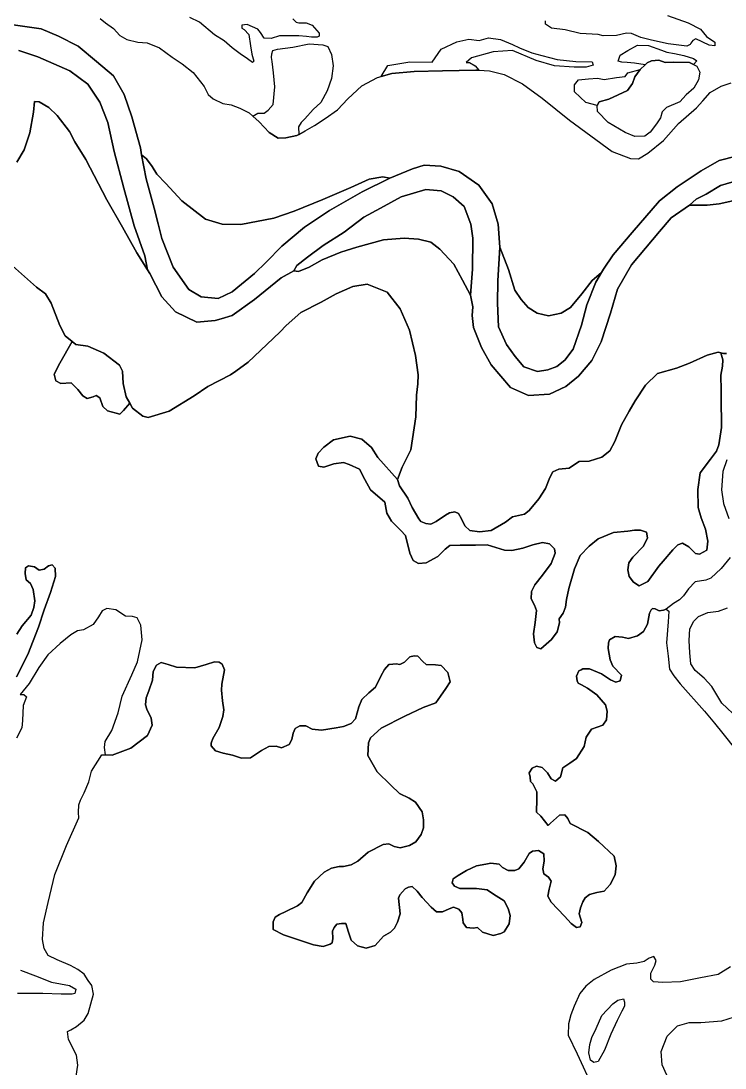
# Model space of a CAD drawing. Header units: inches. Extents: x 288635 to 1232953, y 676945 to 1655780.
# Drawn here: x 443228 to 460248, y 728603 to 753909 of the extents above; entities that cross this region are included whole.
import ezdxf

# ---------------------------------------------------------------- set-up
doc = ezdxf.new("R2010")
doc.units = ezdxf.units.IN
doc.header["$MEASUREMENT"] = 0

msp = doc.modelspace()

# ---------------------------------------------------------------- linework, layer by layer
at = {"color": 1}
for points in [[(445145.5394, 753968.7094), (445272.5396, 753867.1092), (445463.2517, 753728.0439), (445620.732, 753555.3236), (445788.3723, 753458.8034), (446052.5329, 753397.8433), (446276.0533, 753377.5232), (446575.7739, 753260.683), (446880.5745, 753032.0825), (447124.415, 752874.6022), (447393.6555, 752666.3218), (447657.8161, 752320.8811), (447754.3363, 752132.9207), (447876.2565, 752026.2405), (448104.857, 751914.4803), (448313.1374, 751884.0002), (448521.4178, 751797.6401), (448744.9382, 751685.8798), (448830.696, 751610.8418), (448988.7787, 751472.5194), (449227.5392, 751213.4389), (449445.9797, 751076.2786), (449628.86, 751081.3586), (449898.1006, 751137.2387), (449947.4167, 751165.5955), (450101.301, 751254.079), (450324.8214, 751381.0792), (450578.8219, 751553.7996), (450883.6225, 751757), (451132.543, 752026.2405), (451467.8237, 752341.2011), (451843.7444, 752544.4015), (451939.191, 752569.3006), (452194.2651, 752635.8417), (452732.7462, 752686.6418), (453418.5476, 752701.8819), (454226.3361, 752721.9511), (454300.1249, 752718.0925), (454551.3899, 752701.8819), (454912.0706, 752610.4417), (455354.0315, 752392.0012), (455826.4724, 752041.4805), (456491.9537, 751508.0795), (457523.1958, 750751.158), (457960.0767, 750583.5176), (458158.1971, 750573.3576), (458381.7175, 750710.5179), (458762.7183, 751020.3985), (459123.399, 751426.7993), (459560.2799, 751807.8001), (459707.1063, 751978.4302), (459887.0233, 752176.8681), (460156.8989, 752332.9726), (460397.6702, 752409.7019)], [(449798.3348, 753963.4098), (449878.7683, 753882.9763), (449942.2684, 753866.043), (449993.0685, 753866.043), (450120.0687, 753861.8096), (450268.2357, 753806.7762), (450433.336, 753612.0424), (450433.336, 753544.309), (450391.0026, 753518.9089), (450255.5357, 753518.9089), (450128.5354, 753531.609), (449942.2684, 753552.7757), (449662.0212, 753545.1556), (449479.1408, 753545.1556), (449275.9404, 753484.1955), (449108.3001, 753494.3555), (449021.9399, 753626.4358), (448950.8197, 753712.796), (448693.4326, 753820.3229), (448570.6656, 753807.6228), (448566.4323, 753731.4227), (448621.4657, 753701.7893), (448735.766, 753579.0224), (448778.0994, 753308.0885), (448811.9661, 753109.1214), (448854.2995, 752939.7878), (448824.6662, 752901.6877), (448701.8992, 752990.5879), (448528.3322, 753117.5881), (448334.6568, 753256.2301), (448140.9815, 753424.5054), (447909.206, 753576.9057), (447544.0803, 753881.7063), (447309.1298, 753996.0065)], [(458859.6099, 754037.9379), (459352.3709, 753865.2176), (459657.1715, 753712.8173), (459799.4118, 753535.0169), (460002.6122, 753392.7766), (459997.5322, 753306.4164), (459865.4519, 753326.7365), (459540.3312, 753474.0568), (459469.2111, 753438.4967), (459418.411, 753372.4566), (459403.171, 753341.9765), (459326.9708, 753301.3364), (458874.8499, 753357.2165), (458473.5291, 753443.5767), (458209.3686, 753509.6169), (457985.8481, 753606.137), (457869.0079, 753611.2171), (457625.1674, 753560.417), (457305.1268, 753545.1769), (457178.1265, 753580.737), (456746.3257, 753606.137), (456385.6449, 753697.5772), (456055.4443, 753738.2173), (455908.124, 753834.7375), (455908.124, 753910.9377)], [(442984.1344, 753822.8128), (443714.3858, 753714.8626), (444133.4867, 753537.0623), (444609.7376, 753302.1118), (445054.2385, 752927.461), (445466.9893, 752578.2103), (445720.9898, 752127.3594), (445905.1402, 751593.9584), (446114.6906, 750838.3069), (446145.7039, 750673.3728), (446254.3909, 750095.3554), (446444.8913, 749384.154), (446543.2298, 749007.1898), (446635.3917, 748653.9025), (446908.4422, 747955.4011), (447289.443, 747415.65), (447587.8936, 747237.8497), (447994.2944, 747199.7496), (448337.1951, 747364.8499), (448876.9461, 747803.0008), (449156.3467, 748082.4014), (449537.5591, 748465.7305), (450086.2002, 748928.0114), (450685.6414, 749329.3322), (451473.043, 749776.3731), (452143.6043, 750111.6537), (452692.2454, 750335.1742), (452976.726, 750421.5344), (453378.0468, 750401.2143), (453820.0077, 750274.2141), (454297.5286, 749938.9334), (454622.6493, 749491.8925), (454759.8096, 748999.1315), (454800.4497, 748445.4104), (454754.7296, 747627.5288), (454744.5695, 747089.0477), (454775.0496, 746515.0066), (454968.09, 746088.2857), (455171.2904, 745798.7251), (455384.6508, 745549.8046), (455714.8515, 745438.0444), (455963.772, 745473.6045), (456182.2124, 745554.8846), (456375.2528, 745707.2849), (456578.4532, 745976.5255), (456781.6536, 746555.6466), (456908.6539, 747048.4076), (457127.0943, 747597.0487), (457262.8659, 747830.8776), (457309.9747, 747912.0093), (457543.6551, 748257.45), (458000.8561, 748795.9311), (458666.3374, 749563.0127), (459093.0582, 749898.2933), (459667.0994, 750284.3741), (460103.9803, 750533.2946), (460515.4611, 750639.9748)], [(460515.4611, 750639.9748), (460103.9803, 750533.2946), (459667.0994, 750284.3741), (459093.0582, 749898.2933), (458666.3374, 749563.0127), (458000.8561, 748795.9311), (457543.6551, 748257.45), (457309.9747, 747912.0093), (457262.8659, 747830.8776), (457035.5148, 747632.0317), (456786.5943, 747317.0711), (456512.2738, 746981.7904), (456283.6733, 746844.6301), (455978.8727, 746783.67), (455704.5522, 746844.6301), (455491.1917, 746986.8704), (455318.4714, 747179.9108), (455166.0711, 747398.3513), (455013.6708, 747901.2723), (454800.4497, 748445.4104), (454759.8096, 748999.1315), (454622.6493, 749491.8925), (454297.5286, 749938.9334), (453820.0077, 750274.2141), (453378.0468, 750401.2143), (452976.726, 750421.5344), (452692.2454, 750335.1742), (452143.6043, 750111.6537), (451975.8247, 750141.5567), (451645.6241, 750085.6766), (451203.6632, 749882.4762), (450522.9418, 749592.9156), (449832.0604, 749313.5151), (449339.2994, 749140.7947), (448541.7378, 748988.3944), (448094.6969, 748993.4744), (447688.2961, 749120.4747), (447119.335, 749562.4356), (446733.2542, 749984.0764), (446509.7338, 750202.5169), (446403.0536, 750390.4772), (446265.8933, 750578.4376), (446145.7039, 750673.3728), (446114.6906, 750838.3069), (445905.1402, 751593.9584), (445720.9898, 752127.3594), (445466.9893, 752578.2103), (445054.2385, 752927.461), (444609.7376, 753302.1118), (444133.4867, 753537.0623), (443714.3858, 753714.8626), (442984.1344, 753822.8128)], [(443174.4998, 753193.7894), (443638.1857, 753041.7613), (444406.5372, 752705.2106), (444844.6881, 752381.36), (444844.6881, 752381.36), (445136.7887, 751949.5591), (445327.289, 751454.2581), (445479.6893, 750755.7567), (445714.6398, 749866.7549), (445962.2903, 748958.7031), (446222.6408, 748228.4516), (446289.1082, 747896.3812), (446025.9789, 748301.5168), (445685.6182, 748921.278), (445306.4083, 749583.161), (444793.3273, 750558.523), (444534.2468, 750990.3238), (444402.1665, 751239.2443), (444102.4459, 751620.2451), (443904.3255, 751818.3655), (443670.6451, 751950.4458), (443558.8848, 751960.6058), (443533.4848, 751706.6053), (443447.1246, 751203.6843), (443304.8843, 750792.2034), (443132.164, 750497.5628)], [(460545.9411, 750055.7736), (460134.4603, 749928.7734), (459794.0996, 749725.573), (459550.2592, 749598.5727), (459392.3535, 749456.4359), (458945.3126, 749146.5553), (458665.912, 748816.3547), (457985.1906, 748013.713), (457645.8726, 747430.0126), (457482.2696, 746850.3907), (457256.7384, 746152.4185), (457028.1379, 745705.3776), (456708.0973, 745324.3768), (456403.2966, 745075.4563), (456001.9758, 744892.576), (455493.9748, 744857.0159), (455063.317, 745050.3103), (454595.956, 745593.8714), (454357.1956, 746020.5922), (454164.1552, 746503.1932), (454138.7551, 746787.6738), (454148.9151, 747001.0342), (454098.115, 747280.4347), (454145.1283, 747906.9293), (454150.2084, 748658.7708), (454099.4083, 748999.1315), (453941.9279, 749420.7724), (453677.7674, 749659.5328), (453383.1268, 749801.7731), (453292.1306, 749810.62), (453017.3661, 749837.3332), (452417.9249, 749654.4528), (451921.8486, 749385.3945), (451518.7631, 749166.7719), (451041.2421, 748801.0111), (450533.2411, 748480.9705), (450157.3204, 748201.5699), (449898.2398, 747998.3695), (449820.7465, 747869.7159), (449521.0259, 747702.0756), (448875.8646, 747178.8345), (448332.3035, 746787.6738), (448072.1186, 746709.6183), (447925.9027, 746665.7535), (447478.8618, 746625.1134), (446960.7008, 746879.1139), (446630.5001, 747239.7947), (446346.0195, 747808.7558), (446289.1082, 747896.3812), (446222.6408, 748228.4516), (445962.2903, 748958.7031), (445714.6398, 749866.7549), (445479.6893, 750755.7567), (445327.289, 751454.2581), (445136.7887, 751949.5591), (444844.6881, 752381.36), (444406.5372, 752705.2106), (443638.1857, 753041.7613), (443174.4998, 753193.7894)], [(443132.164, 750497.5628), (443304.8843, 750792.2034), (443447.1246, 751203.6843), (443533.4848, 751706.6053), (443558.8848, 751960.6058), (443670.6451, 751950.4458), (443904.3255, 751818.3655), (444102.4459, 751620.2451), (444402.1665, 751239.2443), (444534.2468, 750990.3238), (444793.3273, 750558.523), (445306.4083, 749583.161), (445685.6182, 748921.278), (446025.9789, 748301.5168), (446289.1082, 747896.3812), (446346.0195, 747808.7558), (446630.5001, 747239.7947), (446960.7008, 746879.1139), (447478.8618, 746625.1134), (447925.9027, 746665.7535), (448072.1186, 746709.6183), (448332.3035, 746787.6738), (448875.8646, 747178.8345), (449521.0259, 747702.0756), (449820.7465, 747869.7159), (449937.5867, 747854.4759), (450196.6672, 747961.1561), (450511.6279, 748133.8765), (450963.7488, 748321.8368), (451344.7495, 748438.6771), (451994.9908, 748616.4774), (452492.8318, 748657.1175), (452838.2725, 748631.7174), (453132.9131, 748565.6773), (453351.3535, 748392.957), (453691.7142, 748032.2763), (453899.9946, 747646.1955), (454098.115, 747280.4347), (454148.9151, 747001.0342), (454138.7551, 746787.6738), (454164.1552, 746503.1932), (454357.1956, 746020.5922), (454595.956, 745593.8714), (455063.317, 745050.3103), (455493.9748, 744857.0159), (456001.9758, 744892.576), (456403.2966, 745075.4563), (456708.0973, 745324.3768), (457028.1379, 745705.3776), (457256.7384, 746152.4185), (457482.2696, 746850.3907), (457645.8726, 747430.0126), (457985.1906, 748013.713), (458665.912, 748816.3547), (458945.3126, 749146.5553), (459392.3535, 749456.4359), (459819.0743, 749456.4359), (460103.5549, 749491.996), (460433.7555, 749563.1161)], [(460286.4352, 745869.9488), (460210.2351, 745869.9488), (460145.4863, 745885.4885), (460083.2348, 745900.4288), (459813.9943, 745834.3887), (459392.3535, 745641.3483), (459077.3928, 745514.348), (458613.1011, 745390.417), (458328.6205, 745105.9364), (458074.62, 744730.0156), (457927.2997, 744481.0951), (457744.4193, 744150.8945), (457581.859, 743744.4937), (457459.9388, 743515.8932), (457266.8984, 743368.5729), (456962.0978, 743266.9727), (456718.2573, 743261.8927), (456631.8971, 743206.0126), (456479.4968, 743099.3324), (456230.5763, 743073.9323), (456088.336, 743012.9722), (456012.1359, 742875.8119), (455905.4556, 742606.5714), (455747.9753, 742357.6509), (455514.2949, 742078.2503), (455397.4546, 741986.8102), (455107.8941, 741920.77), (454940.2537, 741793.7698), (454594.813, 741590.5694), (454315.4125, 741560.0893), (454081.732, 741595.6494), (453954.7317, 741707.4096), (453873.4516, 741880.1299), (453802.3314, 742007.1302), (453715.9713, 742047.7703), (453583.891, 742022.3702), (453487.3708, 741966.4901), (453263.8504, 741814.0898), (453136.8501, 741748.0497), (453014.9299, 741763.2897), (452898.0896, 741814.0898), (452842.2095, 741880.1299), (452684.7292, 742149.3705), (452578.049, 742372.8909), (452379.9286, 742672.6115), (452334.2085, 742830.0918), (452440.8887, 743124.7324), (452649.1691, 743546.3733), (452777.3124, 744344.1889), (452787.4724, 744862.3499), (452817.9525, 745136.6705), (452833.1925, 745355.1109), (452767.1524, 745822.4718), (452619.8321, 746432.0731), (452396.3116, 746950.2341), (452081.351, 747351.5549), (451598.75, 747549.6753), (451248.2293, 747493.7952), (450846.9085, 747310.9148), (450486.2278, 747112.7944), (449993.4668, 746858.7939), (449642.9461, 746548.9133), (449490.5458, 746396.513), (449175.5852, 746091.7124), (448723.4643, 745664.9915), (448421.3633, 745445.6087), (448296.7434, 745355.1109), (447748.1023, 745075.7103), (447417.9017, 744852.1899), (446813.3805, 744476.2691), (446305.3794, 744323.8688), (446178.3792, 744354.3489), (445924.3787, 744552.4693), (445859.0586, 744667.8681), (445771.9784, 744821.7098), (445695.7782, 745146.8305), (445685.6182, 745446.5511), (445609.4181, 745588.7914), (445233.4973, 745883.432), (444847.4165, 746051.0723), (444552.7759, 746091.7124), (444466.8832, 746160.4266), (444298.7754, 746294.9128), (444166.6952, 746548.9133), (443958.4148, 747087.3944), (443821.2545, 747310.9148), (443602.814, 747473.4751), (443025.4838, 747988.0378)], [(443025.4838, 747988.0378), (443602.814, 747473.4751), (443821.2545, 747310.9148), (443958.4148, 747087.3944), (444166.6952, 746548.9133), (444298.7754, 746294.9128), (444466.8832, 746160.4266), (444167.339, 745635.1835), (444027.6387, 745374.833), (444072.0888, 745209.7327), (444072.0888, 745209.7327), (444192.7391, 745146.2326), (444440.3896, 745158.9326), (444605.4899, 745000.1823), (444726.1401, 744847.782), (444827.7403, 744784.2818), (444973.7906, 744822.3819), (445043.6408, 744854.132), (445132.5409, 744796.9819), (445208.7411, 744587.4314), (445323.0413, 744485.8312), (445615.1419, 744409.6311), (445704.0421, 744492.1812), (445859.0586, 744667.8681), (445924.3787, 744552.4693), (446178.3792, 744354.3489), (446305.3794, 744323.8688), (446813.3805, 744476.2691), (447417.9017, 744852.1899), (447748.1023, 745075.7103), (448296.7434, 745355.1109), (448421.3633, 745445.6087), (448723.4643, 745664.9915), (449175.5852, 746091.7124), (449490.5458, 746396.513), (449642.9461, 746548.9133), (449993.4668, 746858.7939), (450486.2278, 747112.7944), (450846.9085, 747310.9148), (451248.2293, 747493.7952), (451598.75, 747549.6753), (452081.351, 747351.5549), (452396.3116, 746950.2341), (452619.8321, 746432.0731), (452767.1524, 745822.4718), (452833.1925, 745355.1109), (452817.9525, 745136.6705), (452787.4724, 744862.3499), (452777.3124, 744344.1889), (452649.1691, 743546.3733), (452440.8887, 743124.7324), (452334.2085, 742830.0918), (451852.7267, 743356.4957), (451700.3264, 743597.7961), (451471.7259, 743800.9966), (451185.9754, 743870.8467), (450779.5745, 743788.2965), (450550.9741, 743610.4962), (450411.2738, 743464.4459), (450354.1237, 743324.7456), (450417.6238, 743146.9452), (450550.9741, 743121.5452), (450792.2746, 743204.0954), (451027.225, 743235.8454), (451160.5753, 743191.3953), (451408.2258, 743077.0951), (451541.5761, 742823.0946), (451674.9263, 742575.4441), (452024.177, 742276.9935), (452068.6271, 742016.643), (452189.2774, 741819.7926), (452411.5278, 741597.5421), (452525.828, 741476.8919), (452627.4282, 741045.091), (452709.9784, 740867.2907), (452836.9787, 740797.4405), (453021.129, 740816.4906), (453306.8796, 740962.5409), (453484.68, 741146.6912), (453592.6302, 741235.5914), (453846.6307, 741241.9414), (454214.9314, 741241.9414), (454500.682, 741248.2914), (454919.7828, 741114.9412), (455097.5832, 741107.3212), (455361.7437, 741168.2813), (455600.5042, 741244.4814), (455839.2647, 741305.4416), (456006.905, 741274.9615), (456128.8252, 741147.9612), (456144.0653, 741046.361), (456042.4651, 740797.4405), (455839.2647, 740518.04), (455646.2243, 740279.2795), (455570.0241, 740121.7992), (455564.9441, 739943.9988), (455641.1443, 739791.5985), (455691.9444, 739664.5983), (455656.3843, 739369.9577), (455620.8242, 739095.6371), (455641.1443, 738882.2767), (455702.1044, 738765.4365), (455798.6246, 738734.9564), (456052.6251, 738958.4769), (456189.7854, 739146.4372), (456245.6655, 739359.7977), (456240.5855, 739456.3179), (456337.1057, 739598.5581), (456392.9858, 739740.7984), (456413.3058, 739923.6788), (456469.1859, 740192.9193), (456611.4262, 740670.4403), (456748.5865, 740990.4809), (456961.9469, 741219.0814), (457180.3874, 741391.8017), (457551.2281, 741549.282), (457896.6688, 741579.7621), (458059.2291, 741600.0822), (458206.5494, 741600.0822), (458349.4247, 741553.8329), (458370.5914, 741416.2493), (458280.6329, 741215.1655), (458021.3407, 740950.5817), (457926.0905, 740812.9981), (457899.6321, 740643.6644), (457931.3822, 740479.6224), (458037.2157, 740342.0388), (458169.5077, 740257.372), (458381.1748, 740363.2055), (458651.0503, 740728.3312), (458754.7416, 740851.7732), (458984.426, 741125.207), (459106.1345, 741246.9156), (459222.5514, 741289.249), (459370.7184, 741199.2905), (459534.7604, 741040.5402), (459630.0106, 741024.6652), (459804.6359, 741119.9154), (459831.0943, 741336.8741), (459772.8859, 741627.9164), (459672.344, 741903.0836), (459598.4722, 742148.7232), (459593.3922, 742585.6041), (459649.2723, 742986.9249), (459898.1928, 743320.0889), (460040.4331, 743513.1293), (460096.3132, 743665.5296), (460162.3533, 744087.1705), (460152.1933, 744818.6919), (460150.6958, 744975.9323), (460147.1133, 745352.093), (460182.6734, 745565.4534), (460197.9134, 745717.8537), (460145.4863, 745885.4885), (460210.2351, 745869.9488), (460286.4352, 745869.9488)], [(460287.5219, 743299.6709), (460196.0817, 743020.2703), (460160.5216, 742578.3094), (460211.3217, 742243.0288), (460338.322, 741882.3481)], [(443127.6038, 739088.8231), (443254.6041, 739286.9435), (443473.0445, 739546.0241), (443539.0846, 739733.9844), (443560.2513, 739895.6981), (443526.3846, 740166.632), (443458.6511, 740310.5656), (443357.0509, 740403.6991), (443331.6509, 740556.0994), (443340.1176, 740691.5664), (443412.0844, 740742.3665), (443556.018, 740712.7331), (443666.0849, 740632.2996), (443788.8518, 740657.6996), (443894.6853, 740738.1331), (443979.3522, 740763.5332), (444059.7857, 740687.333), (444059.7857, 740687.333), (444064.019, 740479.8993), (443945.4854, 740094.6652), (443788.0051, 739673.0243), (443655.9249, 739256.4635), (443391.7643, 738596.0622), (443117.4438, 738057.5811)], [(443117.4438, 738057.5811), (443391.7643, 738596.0622), (443655.9249, 739256.4635), (443788.0051, 739673.0243), (443945.4854, 740094.6652), (444064.019, 740479.8993), (444059.7857, 740687.333), (443979.3522, 740763.5332), (443894.6853, 740738.1331), (443788.8518, 740657.6996), (443666.0849, 740632.2996), (443556.018, 740712.7331), (443412.0844, 740742.3665), (443340.1176, 740691.5664), (443331.6509, 740556.0994), (443357.0509, 740403.6991), (443458.6511, 740310.5656), (443526.3846, 740166.632), (443560.2513, 739895.6981), (443539.0846, 739733.9844), (443473.0445, 739546.0241), (443254.6041, 739286.9435), (443127.6038, 739088.8231)], [(460368.8021, 740942.5462), (460155.4416, 740673.3056), (459906.5211, 740439.6252), (459784.6009, 740393.9051), (459525.5204, 740353.265), (459362.96, 740180.5447), (459244.0031, 740017.1377), (459148.7529, 739921.8875), (459000.586, 739831.929), (458824.0559, 739690.1262), (458763.0958, 739669.8062), (458656.4155, 739649.4862), (458559.8953, 739700.2863), (458493.8552, 739710.4463), (458458.2951, 739674.8862), (458422.7351, 739598.6861), (458371.935, 739334.5255), (458275.4148, 739151.6452), (458133.1745, 739050.045), (457917.3064, 738987.8089), (457772.4938, 739014.4849), (457589.6134, 739029.7249), (457452.4531, 738953.5248), (457427.0531, 738882.4046), (457421.9731, 738740.1643), (457472.7732, 738470.9238), (457538.8133, 738313.4435), (457742.0137, 738095.0031), (457716.6137, 737957.8428), (457609.9334, 737927.3627), (457482.9332, 737988.3228), (457259.4127, 738130.5631), (456969.8522, 738252.4834), (456812.3719, 738247.4034), (456767.6398, 738227.274), (456710.7717, 738201.6833), (456654.8915, 738074.683), (456670.1316, 737962.9228), (456695.5316, 737907.0427), (456781.8918, 737861.3226), (456919.0521, 737780.0424), (457147.6525, 737622.5621), (457355.9329, 737378.7216), (457401.653, 737226.3213), (457381.333, 737018.0409), (457296.0312, 736890.829), (457022.9806, 736789.2288), (456889.6303, 736598.7284), (456845.1803, 736376.478), (456654.6799, 736084.3774), (456495.9296, 735970.0771), (456324.4792, 735862.1269), (456267.3291, 735639.8765), (456153.0289, 735538.2763), (456045.0787, 735589.0764), (455956.1785, 735735.1267), (455829.1782, 735868.4769), (455689.4779, 735900.227), (455587.8777, 735849.4269), (455511.6776, 735741.4767), (455537.0776, 735633.5265), (455543.4276, 735531.9263), (455600.5778, 735474.7762), (455702.178, 735277.9258), (455695.828, 735100.1254), (455689.4779, 734788.9748), (455791.0781, 734687.3746), (455975.2285, 734465.1241), (456026.0286, 734522.2742), (456248.2791, 734712.7746), (456375.2793, 734719.1246), (456451.4795, 734630.2245), (456502.2796, 734515.9242), (456927.7304, 734293.6738), (457188.0809, 734077.7734), (457569.0817, 733722.1726), (457619.8818, 733487.2222), (457588.1317, 733271.3217), (457467.0582, 733040.1813), (457329.8979, 732877.621), (457152.0975, 732847.1409), (456974.2972, 732796.3408), (456867.617, 732720.1406), (456806.6568, 732623.6204), (456750.7767, 732476.3002), (456720.2967, 732334.0599), (456786.3368, 732120.6994), (456745.6967, 732014.0192), (456654.2565, 731998.7792), (456527.2563, 732095.2994), (456364.696, 732273.0997), (456044.6553, 732613.4604), (455963.3752, 732760.7807), (455998.9352, 732928.4211), (456044.6553, 733121.4614), (455983.6952, 733217.9816), (455866.855, 733294.1818), (455846.5349, 733416.102), (455871.935, 733604.0624), (455866.855, 733781.8628), (455739.8547, 733863.1429), (455597.6144, 733847.9029), (455511.2543, 733786.9428), (455394.414, 733578.6624), (455262.3338, 733416.102), (455165.8136, 733380.542), (455008.3332, 733375.462), (454871.173, 733451.6621), (454784.8128, 733527.8623), (454586.6924, 733558.3423), (454464.7722, 733532.9423), (454241.2517, 733487.2222), (453997.4112, 733380.542), (453794.2108, 733258.6217), (453672.2906, 733172.2615), (453651.9705, 733075.7414), (453707.8506, 732999.5412), (453834.8509, 732943.6611), (454236.1717, 732943.6611), (454495.2522, 732913.181), (454652.7325, 732806.5008), (454911.8131, 732643.9405), (455003.2532, 732461.0601), (455054.0533, 732288.3398), (455033.5214, 732086.7726), (454911.6011, 731893.7322), (454830.321, 731858.1721), (454642.3606, 731807.372), (454383.2801, 731888.6522), (454261.3598, 732000.4124), (454159.7596, 731980.0924), (453997.1993, 732000.4124), (453920.9991, 732112.1726), (453905.7591, 732193.4528), (453885.4391, 732350.9331), (453809.2389, 732442.3733), (453682.2387, 732488.0934), (453580.6385, 732452.5333), (453418.0781, 732376.3332), (453270.7578, 732376.3332), (453143.7576, 732493.1734), (452930.3972, 732721.7738), (452803.3969, 732879.2542), (452686.5567, 732991.0144), (452600.1965, 732975.7744), (452518.9163, 732935.1343), (452386.8361, 732792.894), (452351.276, 732706.5338), (452396.9961, 732330.6131), (452330.956, 732132.4927), (452259.8358, 731985.1724), (452163.3156, 731883.5722), (451995.6753, 731787.052), (451792.4749, 731568.6115), (451574.0344, 731502.5714), (451365.754, 731558.4515), (451213.3537, 731690.5318), (451147.3136, 731888.6522), (451081.2735, 732096.9326), (450974.5932, 732096.9326), (450867.913, 732076.6126), (450801.8729, 732000.4124), (450756.1528, 731908.9722), (450766.3128, 731731.1719), (450751.0728, 731629.5717), (450700.2727, 731599.0916), (450532.6324, 731543.2115), (450298.9519, 731583.8516), (449963.6712, 731690.5318), (449572.5104, 731822.612), (449328.67, 731954.6923), (449325.5114, 732134.2291), (449372.1629, 732246.6032), (449478.8431, 732312.6433), (449631.2434, 732388.8435), (449915.724, 732520.9237), (450017.3242, 732602.2039), (450149.4044, 732840.9644), (450322.1248, 733120.3649), (450560.8852, 733338.8054), (450738.6856, 733430.2456), (450916.486, 733475.9656), (451023.1662, 733470.8856), (451211.1265, 733511.5257), (451368.6069, 733602.9659), (451617.5274, 733821.4063), (451983.2881, 734004.2867), (452120.4484, 734019.5267), (452252.5286, 733958.5666), (452394.7689, 733928.0866), (452623.3694, 733978.8867), (452770.6897, 734070.3268), (452902.7699, 734248.1272), (452960.682, 734407.6395), (452960.682, 734605.7599), (452925.122, 734798.8003), (452762.5616, 735027.4008), (452615.2414, 735123.9209), (452381.5609, 735240.7612), (452173.2805, 735438.8816), (451837.9998, 735764.0022), (451614.4793, 736155.163), (451629.7194, 736459.9636), (451680.5195, 736586.9639), (451939.6, 736820.6443), (452508.5611, 737105.1249), (452950.522, 737318.4853), (453260.4026, 737430.2456), (453367.0829, 737592.8059), (453499.1631, 737775.6862), (453600.7633, 737938.2466), (453549.9632, 738161.767), (453382.3229, 738329.4074), (453245.1626, 738349.7274), (453026.7222, 738354.8074), (452945.442, 738425.9275), (452823.5218, 738558.0078), (452737.1616, 738563.0878), (452630.4814, 738537.6878), (452503.4811, 738415.7675), (452386.6409, 738354.8074), (452295.2007, 738375.1274), (452138.6148, 738357.2319), (452117.4004, 738354.8074), (452015.8002, 738232.8872), (451929.44, 738070.3268), (451802.4397, 737811.2463), (451634.7994, 737674.086), (451472.2391, 737506.4457), (451396.0389, 737333.7254), (451314.7588, 737044.1648), (451213.1585, 736932.4046), (451025.1982, 736861.2844), (450847.3978, 736825.7243), (450496.8771, 736769.8442), (450268.2767, 736795.2443), (450110.7963, 736871.4444), (449968.5561, 736871.4444), (449856.7958, 736805.4043), (449811.0757, 736698.7241), (449775.5157, 736546.3238), (449709.4755, 736419.3235), (449526.5952, 736343.1234), (449394.5149, 736378.6835), (449221.7946, 736373.6034), (449043.9942, 736277.0832), (448779.8337, 736099.2829), (448561.746, 736093.2857), (448344.7873, 736162.0775), (448117.2451, 736214.9942), (447932.0364, 736267.911), (447826.2029, 736389.6196), (447826.2029, 736458.4114), (447868.5363, 736564.2449), (448016.7033, 736834.1205), (448106.6618, 737098.7043), (448133.1202, 737262.7463), (448101.3701, 737474.4134), (448074.9117, 737738.9973), (448085.4951, 737881.8726), (448148.9952, 738225.8316), (448096.0784, 738363.4152), (448016.7033, 738411.0403), (447910.8697, 738416.332), (447704.4943, 738352.8318), (447429.3271, 738278.7484), (446990.1179, 738289.3317), (446789.0341, 738358.1235), (446614.4088, 738405.7486), (446503.2836, 738342.2485), (446423.9084, 738188.7899), (446408.0334, 737977.1228), (446323.3665, 737717.8306), (446254.5747, 737548.4969), (446238.6997, 737384.4549), (446270.4498, 737278.6214), (446376.2833, 737056.3709), (446402.7417, 736892.3289), (446286.3248, 736638.3284), (445884.1573, 736336.7028), (445434.3648, 736162.0775), (445275.8021, 736168.8248), (445250.8043, 736350.9993), (445266.0443, 736493.2396), (445428.6047, 736762.4802), (445575.925, 737184.121), (445677.5252, 737590.5218), (445911.2056, 738103.6028), (446043.2859, 738423.6435), (446160.1261, 738951.9645), (446129.6461, 739307.5652), (446038.2059, 739485.3656), (445925.5554, 739514.7578), (445754.105, 739527.4578), (445519.1545, 739679.8581), (445303.2541, 739711.6082), (445188.9539, 739654.4581), (445106.4037, 739508.4078), (444973.0535, 739324.2574), (444738.103, 739190.9071), (444598.4027, 739171.8571), (444433.3024, 739070.2569), (444179.3019, 738867.0565), (443874.5013, 738587.6559), (443658.6008, 738282.8553), (443430.0004, 737895.5045), (443206.09, 737629.8442)], [(444562.7103, 728405.9665), (444603.3503, 728670.1271), (444567.7903, 728913.9676), (444379.8299, 729289.8883), (444354.4298, 729482.9287), (444430.63, 729528.6488), (444567.7903, 729604.8489), (444755.7506, 729762.3293), (444857.3508, 729919.8096), (444918.311, 730158.5701), (444979.2711, 730392.2505), (444944.0027, 730599.6427), (444857.2192, 730717.6471), (444756.6773, 730871.1058), (444603.2187, 730987.5227), (444423.3016, 731082.7729), (444105.801, 731215.0648), (443888.8422, 731326.19), (443793.592, 731490.232), (443745.9669, 731707.1908), (443772.4253, 732109.3582), (443883.5506, 732601.4842), (444047.5925, 733284.1106), (444333.3431, 733982.612), (444624.3854, 734649.3633), (444619.0937, 734781.6553), (444629.677, 734966.864), (444672.0105, 735077.9892), (444756.6773, 735252.6145), (444873.0942, 735522.4901), (444931.3026, 735781.7823), (445185.6559, 736172.6608), (445275.8021, 736168.8248), (445434.3648, 736162.0775), (445884.1573, 736336.7028), (446286.3248, 736638.3284), (446402.7417, 736892.3289), (446376.2833, 737056.3709), (446270.4498, 737278.6214), (446238.6997, 737384.4549), (446254.5747, 737548.4969), (446323.3665, 737717.8306), (446408.0334, 737977.1228), (446423.9084, 738188.7899), (446503.2836, 738342.2485), (446614.4088, 738405.7486), (446789.0341, 738358.1235), (446990.1179, 738289.3317), (447429.3271, 738278.7484), (447704.4943, 738352.8318), (447910.8697, 738416.332), (448016.7033, 738411.0403), (448096.0784, 738363.4152), (448148.9952, 738225.8316), (448085.4951, 737881.8726), (448074.9117, 737738.9973), (448101.3701, 737474.4134), (448133.1202, 737262.7463), (448106.6618, 737098.7043), (448016.7033, 736834.1205), (447868.5363, 736564.2449), (447826.2029, 736458.4114), (447826.2029, 736389.6196), (447932.0364, 736267.911), (448117.2451, 736214.9942), (448344.7873, 736162.0775), (448561.746, 736093.2857), (448779.8337, 736099.2829), (449043.9942, 736277.0832), (449221.7946, 736373.6034), (449394.5149, 736378.6835), (449526.5952, 736343.1234), (449709.4755, 736419.3235), (449775.5157, 736546.3238), (449811.0757, 736698.7241), (449856.7958, 736805.4043), (449968.5561, 736871.4444), (450110.7963, 736871.4444), (450268.2767, 736795.2443), (450496.8771, 736769.8442), (450847.3978, 736825.7243), (451025.1982, 736861.2844), (451213.1585, 736932.4046), (451314.7588, 737044.1648), (451396.0389, 737333.7254), (451472.2391, 737506.4457), (451634.7994, 737674.086), (451802.4397, 737811.2463), (451929.44, 738070.3268), (452015.8002, 738232.8872), (452117.4004, 738354.8074), (452138.6148, 738357.2319), (452295.2007, 738375.1274), (452386.6409, 738354.8074), (452503.4811, 738415.7675), (452630.4814, 738537.6878), (452737.1616, 738563.0878), (452823.5218, 738558.0078), (452945.442, 738425.9275), (453026.7222, 738354.8074), (453245.1626, 738349.7274), (453382.3229, 738329.4074), (453549.9632, 738161.767), (453600.7633, 737938.2466), (453499.1631, 737775.6862), (453367.0829, 737592.8059), (453260.4026, 737430.2456), (452950.522, 737318.4853), (452508.5611, 737105.1249), (451939.6, 736820.6443), (451680.5195, 736586.9639), (451629.7194, 736459.9636), (451614.4793, 736155.163), (451837.9998, 735764.0022), (452173.2805, 735438.8816), (452381.5609, 735240.7612), (452615.2414, 735123.9209), (452762.5616, 735027.4008), (452925.122, 734798.8003), (452960.682, 734605.7599), (452960.682, 734407.6395), (452902.7699, 734248.1272), (452770.6897, 734070.3268), (452623.3694, 733978.8867), (452394.7689, 733928.0866), (452252.5286, 733958.5666), (452120.4484, 734019.5267), (451983.2881, 734004.2867), (451617.5274, 733821.4063), (451368.6069, 733602.9659), (451211.1265, 733511.5257), (451023.1662, 733470.8856), (450916.486, 733475.9656), (450738.6856, 733430.2456), (450560.8852, 733338.8054), (450322.1248, 733120.3649), (450149.4044, 732840.9644), (450017.3242, 732602.2039), (449915.724, 732520.9237), (449631.2434, 732388.8435), (449478.8431, 732312.6433), (449372.1629, 732246.6032), (449325.5114, 732134.2291), (449328.67, 731954.6923), (449572.5104, 731822.612), (449963.6712, 731690.5318), (450298.9519, 731583.8516), (450532.6324, 731543.2115), (450700.2727, 731599.0916), (450751.0728, 731629.5717), (450766.3128, 731731.1719), (450756.1528, 731908.9722), (450801.8729, 732000.4124), (450867.913, 732076.6126), (450974.5932, 732096.9326), (451081.2735, 732096.9326), (451147.3136, 731888.6522), (451213.3537, 731690.5318), (451365.754, 731558.4515), (451574.0344, 731502.5714), (451792.4749, 731568.6115), (451995.6753, 731787.052), (452163.3156, 731883.5722), (452259.8358, 731985.1724), (452330.956, 732132.4927), (452396.9961, 732330.6131), (452351.276, 732706.5338), (452386.8361, 732792.894), (452518.9163, 732935.1343), (452600.1965, 732975.7744), (452686.5567, 732991.0144), (452803.3969, 732879.2542), (452930.3972, 732721.7738), (453143.7576, 732493.1734), (453270.7578, 732376.3332), (453418.0781, 732376.3332), (453580.6385, 732452.5333), (453682.2387, 732488.0934), (453809.2389, 732442.3733), (453885.4391, 732350.9331), (453905.7591, 732193.4528), (453920.9991, 732112.1726), (453997.1993, 732000.4124), (454159.7596, 731980.0924), (454261.3598, 732000.4124), (454383.2801, 731888.6522), (454642.3606, 731807.372), (454830.321, 731858.1721), (454911.6011, 731893.7322), (455033.5214, 732086.7726), (455054.0533, 732288.3398), (455003.2532, 732461.0601), (454911.8131, 732643.9405), (454652.7325, 732806.5008), (454495.2522, 732913.181), (454236.1717, 732943.6611), (453834.8509, 732943.6611), (453707.8506, 732999.5412), (453651.9705, 733075.7414), (453672.2906, 733172.2615), (453794.2108, 733258.6217), (453997.4112, 733380.542), (454241.2517, 733487.2222), (454464.7722, 733532.9423), (454586.6924, 733558.3423), (454784.8128, 733527.8623), (454871.173, 733451.6621), (455008.3332, 733375.462), (455165.8136, 733380.542), (455262.3338, 733416.102), (455394.414, 733578.6624), (455511.2543, 733786.9428), (455597.6144, 733847.9029), (455739.8547, 733863.1429), (455866.855, 733781.8628), (455871.935, 733604.0624), (455846.5349, 733416.102), (455866.855, 733294.1818), (455983.6952, 733217.9816), (456044.6553, 733121.4614), (455998.9352, 732928.4211), (455963.3752, 732760.7807), (456044.6553, 732613.4604), (456364.696, 732273.0997), (456527.2563, 732095.2994), (456654.2565, 731998.7792), (456745.6967, 732014.0192), (456786.3368, 732120.6994), (456720.2967, 732334.0599), (456750.7767, 732476.3002), (456806.6568, 732623.6204), (456867.617, 732720.1406), (456974.2972, 732796.3408), (457152.0975, 732847.1409), (457329.8979, 732877.621), (457467.0582, 733040.1813), (457588.1317, 733271.3217), (457619.8818, 733487.2222), (457569.0817, 733722.1726), (457188.0809, 734077.7734), (456927.7304, 734293.6738), (456502.2796, 734515.9242), (456451.4795, 734630.2245), (456375.2793, 734719.1246), (456248.2791, 734712.7746), (456026.0286, 734522.2742), (455975.2285, 734465.1241), (455791.0781, 734687.3746), (455689.4779, 734788.9748), (455695.828, 735100.1254), (455702.178, 735277.9258), (455600.5778, 735474.7762), (455543.4276, 735531.9263), (455537.0776, 735633.5265), (455511.6776, 735741.4767), (455587.8777, 735849.4269), (455689.4779, 735900.227), (455829.1782, 735868.4769), (455956.1785, 735735.1267), (456045.0787, 735589.0764), (456153.0289, 735538.2763), (456267.3291, 735639.8765), (456324.4792, 735862.1269), (456495.9296, 735970.0771), (456654.6799, 736084.3774), (456845.1803, 736376.478), (456889.6303, 736598.7284), (457022.9806, 736789.2288), (457296.0312, 736890.829), (457381.333, 737018.0409), (457401.653, 737226.3213), (457355.9329, 737378.7216), (457147.6525, 737622.5621), (456919.0521, 737780.0424), (456781.8918, 737861.3226), (456695.5316, 737907.0427), (456670.1316, 737962.9228), (456654.8915, 738074.683), (456710.7717, 738201.6833), (456767.6398, 738227.274), (456812.3719, 738247.4034), (456969.8522, 738252.4834), (457259.4127, 738130.5631), (457482.9332, 737988.3228), (457609.9334, 737927.3627), (457716.6137, 737957.8428), (457742.0137, 738095.0031), (457538.8133, 738313.4435), (457472.7732, 738470.9238), (457421.9731, 738740.1643), (457427.0531, 738882.4046), (457452.4531, 738953.5248), (457589.6134, 739029.7249), (457772.4938, 739014.4849), (457917.3064, 738987.8089), (458133.1745, 739050.045), (458275.4148, 739151.6452), (458371.935, 739334.5255), (458422.7351, 739598.6861), (458458.2951, 739674.8862), (458493.8552, 739710.4463), (458559.8953, 739700.2863), (458559.8953, 739700.2863), (458656.4155, 739649.4862), (458763.0958, 739669.8062), (458824.0559, 739690.1262), (458885.016, 739644.4062), (458874.856, 739390.4056), (458829.1359, 738882.4046), (458874.856, 738557.284), (458905.336, 738242.3234), (459006.9362, 738079.763), (459164.4166, 737886.7226), (459748.6177, 737226.3213), (459992.4582, 736936.7607), (460195.6586, 736687.8402), (460509.7029, 736294.2003)], [(460567.679, 737052.8333), (460168.6866, 737420.7107), (459929.9261, 737822.0315), (459747.0457, 738025.2319), (459528.6053, 738208.1123), (459421.9251, 738370.6726), (459392.7636, 738638.9779), (459381.285, 738934.5537), (459396.525, 739219.0343), (459489.6586, 739402.973), (459609.8855, 739518.7549), (459828.3259, 739615.2751), (460092.4864, 739640.6751), (460310.9269, 739721.9553)], [(443206.09, 737629.8442), (443297.5301, 737629.8442), (443363.5703, 737573.9641), (443282.2901, 737365.6837), (443267.0501, 736999.923), (443246.73, 736822.1226), (443119.7298, 736578.2821)], [(460375.7873, 731048.8173), (460083.6867, 730864.6669), (459651.4625, 730779.5768), (459168.8616, 730688.1366), (458747.2207, 730667.8165), (458518.6203, 730688.1366), (458457.6601, 730754.1767), (458452.5801, 730896.417), (458554.1803, 731089.4574), (458584.6604, 731201.2176), (458528.7803, 731297.7378), (458417.0201, 731262.1777), (458295.0998, 731175.8176), (458112.2195, 731140.2575), (457868.379, 731109.7774), (457492.4582, 730967.5371), (457085.8455, 730740.5699), (456882.6451, 730583.0896), (456740.4048, 730405.2892), (456598.1645, 730100.4886), (456516.8843, 729887.1282), (456461.0042, 729673.7677), (456455.9242, 729394.3672), (456669.6021, 728950.5013), (457050.6029, 728124.9997)], [(443221.5876, 730966.2917), (443577.1883, 730834.2114), (443963.2691, 730681.8111), (444405.2299, 730595.4509), (444557.6302, 730509.0908), (444532.2302, 730402.4105), (444466.1901, 730387.1705), (444323.9498, 730387.1705), (444196.9495, 730387.1705), (443760.0686, 730402.4105), (443495.9081, 730402.4105), (443145.3874, 730402.4105)], [(458838.9516, 728430.3441), (458731.0014, 728677.9946), (458705.6013, 729001.8452), (458845.3016, 729376.496), (459099.3021, 729624.1465), (459378.7027, 729700.3466), (459664.4532, 729700.3466), (460166.1042, 729744.7967), (460477.2549, 729840.0469)]]:
    msp.add_lwpolyline(points, dxfattribs=at)
for points in [[(454821.0018, 753458.8167), (455106.7524, 753338.1665), (455278.2027, 753255.6163), (455576.6533, 753141.3161), (455817.9538, 753071.466), (456192.6046, 752976.2158), (456637.1054, 752925.4157), (457037.1562, 752919.0657), (457056.2063, 752842.8655), (456891.1059, 752792.0654), (456599.0054, 752792.0654), (456129.1044, 752823.8155), (455678.2535, 752950.8157), (455113.1024, 753192.1162), (454643.2015, 753160.3662), (454116.1504, 753014.3159), (453989.1501, 752903.0636), (454067.8903, 752903.0636), (454205.0506, 752826.8635), (454300.1249, 752718.0925), (454226.3361, 752721.9511), (453418.5476, 752701.8819), (452732.7462, 752686.6418), (452194.2651, 752635.8417), (451939.191, 752569.3006), (452096.8464, 752831.9435), (452625.1674, 752918.3037), (453170.0424, 752908.9093), (453385.8989, 753230.2163), (453766.8997, 753401.6666), (454052.6503, 753465.1668), (454306.6508, 753433.4167), (454528.9012, 753496.9168), (454821.0018, 753458.8167)], [(450289.8444, 751768.9514), (450086.644, 751540.3509), (450000.2838, 751453.9907), (449939.3237, 751352.3905), (449947.4167, 751165.5955), (449898.1006, 751137.2387), (449628.86, 751081.3586), (449445.9797, 751076.2786), (449227.5392, 751213.4389), (448988.7787, 751472.5194), (448830.696, 751610.8418), (448953.8017, 751682.5912), (449111.2821, 751677.5112), (449207.8022, 751748.6313), (449324.6425, 751885.7916), (449365.2826, 752312.5125), (449334.8025, 752652.8731), (449304.3224, 752927.1937), (449284.0024, 753023.7139), (449289.0824, 753115.1541), (449314.4825, 753191.3542), (449426.2427, 753226.9143), (449797.0834, 753277.7144), (450198.4042, 753353.9145), (450523.5249, 753333.5945), (450645.4451, 753287.8744), (450731.8053, 753099.914), (450777.5254, 752820.5135), (450736.8853, 752520.7929), (450630.2051, 752215.9923), (450477.8048, 751936.5917), (450289.8444, 751768.9514)], [(459481.2761, 752999.0758), (459567.6363, 752943.1957), (459484.923, 752854.8956), (459385.4921, 752906.0315), (459009.5714, 752916.1915), (458801.291, 752906.0315), (458643.8106, 752956.8316), (458466.0103, 752941.5915), (458364.4101, 752895.8714), (458315.9604, 752848.8899), (458058.8733, 752887.3156), (457881.0729, 752902.5556), (457748.9927, 752912.7157), (457662.6325, 752938.1157), (457713.4326, 753080.356), (457901.393, 753197.1962), (458129.9934, 753324.1965), (458399.234, 753319.1165), (458714.1946, 753202.2762), (458841.1948, 753151.4761), (459024.0752, 753120.9961), (459247.5957, 753075.276), (459481.2761, 752999.0758)], [(458643.8106, 752956.8316), (458801.291, 752906.0315), (459009.5714, 752916.1915), (459385.4921, 752906.0315), (459484.923, 752854.8956), (459563.2925, 752814.5913), (459634.4126, 752667.271), (459603.9326, 752484.3906), (459492.1723, 752281.1902), (459309.292, 752123.7099), (459151.8117, 751956.0696), (458831.771, 751813.8293), (458725.0908, 751712.2291), (458689.5307, 751569.9888), (458593.0105, 751422.6685), (458435.5302, 751219.4681), (458308.53, 751128.0279), (458064.6895, 751117.8679), (457836.089, 751209.3081), (457419.5282, 751458.2286), (457165.5277, 751722.3891), (457155.3677, 751864.6294), (457206.1678, 751956.0696), (457434.7682, 752022.1097), (457891.9691, 752230.3901), (458013.8894, 752398.0305), (458064.6895, 752560.5908), (458196.7697, 752733.3111), (458315.9604, 752848.8899), (458364.4101, 752895.8714), (458466.0103, 752941.5915), (458643.8106, 752956.8316)], [(458064.6895, 752560.5908), (458013.8894, 752398.0305), (457891.9691, 752230.3901), (457434.7682, 752022.1097), (457206.1678, 751956.0696), (457155.3677, 751864.6294), (456884.7559, 751941.1637), (456611.7054, 752195.1642), (456611.7054, 752366.6146), (456706.9556, 752487.2648), (456948.2561, 752512.6649), (457164.1565, 752525.3649), (457329.2568, 752493.6148), (457621.3574, 752538.0649), (457837.2578, 752569.815), (457900.758, 752652.3651), (458196.7697, 752733.3111), (458064.6895, 752560.5908)], [(448094.6969, 748993.4744), (448541.7378, 748988.3944), (449339.2994, 749140.7947), (449832.0604, 749313.5151), (450522.9418, 749592.9156), (451203.6632, 749882.4762), (451645.6241, 750085.6766), (451975.8247, 750141.5567), (452143.6043, 750111.6537), (451473.043, 749776.3731), (450685.6414, 749329.3322), (450086.2002, 748928.0114), (449537.5591, 748465.7305), (449156.3467, 748082.4014), (448876.9461, 747803.0008), (448337.1951, 747364.8499), (447994.2944, 747199.7496), (447587.8936, 747237.8497), (447289.443, 747415.65), (446908.4422, 747955.4011), (446635.3917, 748653.9025), (446543.2298, 749007.1898), (446444.8913, 749384.154), (446254.3909, 750095.3554), (446145.7039, 750673.3728), (446265.8933, 750578.4376), (446403.0536, 750390.4772), (446509.7338, 750202.5169), (446733.2542, 749984.0764), (447119.335, 749562.4356), (447688.2961, 749120.4747), (448094.6969, 748993.4744)], [(461323.1827, 749852.5732), (461521.3031, 749481.7325), (461678.7834, 749070.2517), (461790.5436, 748714.651), (461789.5404, 748374.5432), (461243.4224, 749065.9888), (461180.517, 749141.4753), (460799.5163, 749451.3559), (460433.7555, 749563.1161), (460103.5549, 749491.996), (459819.0743, 749456.4359), (459392.3535, 749456.4359), (459550.2592, 749598.5727), (459794.0996, 749725.573), (460134.4603, 749928.7734), (460545.9411, 750055.7736), (460886.3018, 750081.1737), (461038.3461, 750032.9646), (461094.5822, 750015.1336), (461323.1827, 749852.5732)], [(454150.2084, 748658.7708), (454145.1283, 747906.9293), (454098.115, 747280.4347), (453899.9946, 747646.1955), (453691.7142, 748032.2763), (453351.3535, 748392.957), (453132.9131, 748565.6773), (452838.2725, 748631.7174), (452492.8318, 748657.1175), (451994.9908, 748616.4774), (451344.7495, 748438.6771), (450963.7488, 748321.8368), (450511.6279, 748133.8765), (450196.6672, 747961.1561), (449937.5867, 747854.4759), (449820.7465, 747869.7159), (449898.2398, 747998.3695), (450157.3204, 748201.5699), (450533.2411, 748480.9705), (451041.2421, 748801.0111), (451518.7631, 749166.7719), (451921.8486, 749385.3945), (452417.9249, 749654.4528), (453017.3661, 749837.3332), (453292.1306, 749810.62), (453383.1268, 749801.7731), (453677.7674, 749659.5328), (453941.9279, 749420.7724), (454099.4083, 748999.1315), (454150.2084, 748658.7708)], [(455704.5522, 746844.6301), (455978.8727, 746783.67), (456283.6733, 746844.6301), (456512.2738, 746981.7904), (456786.5943, 747317.0711), (457035.5148, 747632.0317), (457262.8659, 747830.8776), (457127.0943, 747597.0487), (456908.6539, 747048.4076), (456781.6536, 746555.6466), (456578.4532, 745976.5255), (456375.2528, 745707.2849), (456182.2124, 745554.8846), (455963.772, 745473.6045), (455714.8515, 745438.0444), (455384.6508, 745549.8046), (455171.2904, 745798.7251), (454968.09, 746088.2857), (454775.0496, 746515.0066), (454744.5695, 747089.0477), (454754.7296, 747627.5288), (454800.4497, 748445.4104), (455013.6708, 747901.2723), (455166.0711, 747398.3513), (455318.4714, 747179.9108), (455491.1917, 746986.8704), (455704.5522, 746844.6301)], [(445685.6182, 745446.5511), (445695.7782, 745146.8305), (445771.9784, 744821.7098), (445859.0586, 744667.8681), (445704.0421, 744492.1812), (445615.1419, 744409.6311), (445323.0413, 744485.8312), (445208.7411, 744587.4314), (445132.5409, 744796.9819), (445043.6408, 744854.132), (444973.7906, 744822.3819), (444827.7403, 744784.2818), (444726.1401, 744847.782), (444605.4899, 745000.1823), (444440.3896, 745158.9326), (444192.7391, 745146.2326), (444072.0888, 745209.7327), (444027.6387, 745374.833), (444167.339, 745635.1835), (444466.8832, 746160.4266), (444552.7759, 746091.7124), (444847.4165, 746051.0723), (445233.4973, 745883.432), (445609.4181, 745588.7914), (445685.6182, 745446.5511)], [(459772.8859, 741627.9164), (459831.0943, 741336.8741), (459804.6359, 741119.9154), (459630.0106, 741024.6652), (459534.7604, 741040.5402), (459370.7184, 741199.2905), (459222.5514, 741289.249), (459106.1345, 741246.9156), (458984.426, 741125.207), (458754.7416, 740851.7732), (458651.0503, 740728.3312), (458381.1748, 740363.2055), (458169.5077, 740257.372), (458037.2157, 740342.0388), (457931.3822, 740479.6224), (457899.6321, 740643.6644), (457926.0905, 740812.9981), (458021.3407, 740950.5817), (458280.6329, 741215.1655), (458370.5914, 741416.2493), (458349.4247, 741553.8329), (458206.5494, 741600.0822), (458059.2291, 741600.0822), (457896.6688, 741579.7621), (457551.2281, 741549.282), (457180.3874, 741391.8017), (456961.9469, 741219.0814), (456748.5865, 740990.4809), (456611.4262, 740670.4403), (456469.1859, 740192.9193), (456413.3058, 739923.6788), (456392.9858, 739740.7984), (456337.1057, 739598.5581), (456240.5855, 739456.3179), (456245.6655, 739359.7977), (456189.7854, 739146.4372), (456052.6251, 738958.4769), (455798.6246, 738734.9564), (455702.1044, 738765.4365), (455641.1443, 738882.2767), (455620.8242, 739095.6371), (455656.3843, 739369.9577), (455691.9444, 739664.5983), (455641.1443, 739791.5985), (455564.9441, 739943.9988), (455570.0241, 740121.7992), (455646.2243, 740279.2795), (455839.2647, 740518.04), (456042.4651, 740797.4405), (456144.0653, 741046.361), (456128.8252, 741147.9612), (456006.905, 741274.9615), (455839.2647, 741305.4416), (455600.5042, 741244.4814), (455361.7437, 741168.2813), (455097.5832, 741107.3212), (454919.7828, 741114.9412), (454500.682, 741248.2914), (454214.9314, 741241.9414), (453846.6307, 741241.9414), (453592.6302, 741235.5914), (453484.68, 741146.6912), (453306.8796, 740962.5409), (453021.129, 740816.4906), (452836.9787, 740797.4405), (452709.9784, 740867.2907), (452627.4282, 741045.091), (452525.828, 741476.8919), (452411.5278, 741597.5421), (452189.2774, 741819.7926), (452068.6271, 742016.643), (452024.177, 742276.9935), (451674.9263, 742575.4441), (451541.5761, 742823.0946), (451408.2258, 743077.0951), (451160.5753, 743191.3953), (451027.225, 743235.8454), (450792.2746, 743204.0954), (450550.9741, 743121.5452), (450417.6238, 743146.9452), (450354.1237, 743324.7456), (450411.2738, 743464.4459), (450550.9741, 743610.4962), (450779.5745, 743788.2965), (451185.9754, 743870.8467), (451471.7259, 743800.9966), (451700.3264, 743597.7961), (451852.7267, 743356.4957), (452334.2085, 742830.0918), (452379.9286, 742672.6115), (452578.049, 742372.8909), (452684.7292, 742149.3705), (452842.2095, 741880.1299), (452898.0896, 741814.0898), (453014.9299, 741763.2897), (453136.8501, 741748.0497), (453263.8504, 741814.0898), (453487.3708, 741966.4901), (453583.891, 742022.3702), (453715.9713, 742047.7703), (453802.3314, 742007.1302), (453873.4516, 741880.1299), (453954.7317, 741707.4096), (454081.732, 741595.6494), (454315.4125, 741560.0893), (454594.813, 741590.5694), (454940.2537, 741793.7698), (455107.8941, 741920.77), (455397.4546, 741986.8102), (455514.2949, 742078.2503), (455747.9753, 742357.6509), (455905.4556, 742606.5714), (456012.1359, 742875.8119), (456088.336, 743012.9722), (456230.5763, 743073.9323), (456479.4968, 743099.3324), (456631.8971, 743206.0126), (456718.2573, 743261.8927), (456962.0978, 743266.9727), (457266.8984, 743368.5729), (457459.9388, 743515.8932), (457581.859, 743744.4937), (457744.4193, 744150.8945), (457927.2997, 744481.0951), (458074.62, 744730.0156), (458328.6205, 745105.9364), (458613.1011, 745390.417), (459077.3928, 745514.348), (459392.3535, 745641.3483), (459813.9943, 745834.3887), (460083.2348, 745900.4288), (460145.4863, 745885.4885), (460197.9134, 745717.8537), (460182.6734, 745565.4534), (460147.1133, 745352.093), (460150.6958, 744975.9323), (460152.1933, 744818.6919), (460162.3533, 744087.1705), (460096.3132, 743665.5296), (460040.4331, 743513.1293), (459898.1928, 743320.0889), (459649.2723, 742986.9249), (459593.3922, 742585.6041), (459598.4722, 742148.7232), (459672.344, 741903.0836), (459772.8859, 741627.9164)], [(457181.3322, 728759.4414), (457074.652, 728739.1213), (456993.3718, 728789.9214), (456957.8117, 728972.8018), (456978.1318, 729176.0022), (457028.9319, 729343.6426), (457130.5321, 729557.003), (457272.7724, 729871.9636), (457536.9329, 730151.3642), (457653.7731, 730242.8044), (457796.0134, 730278.3644), (457821.4135, 730192.0042), (457821.4135, 730100.5641), (457755.3733, 729978.6438), (457643.6131, 729750.0434), (457486.1328, 729424.9227), (457333.7325, 729033.7619), (457181.3322, 728759.4414)]]:
    msp.add_lwpolyline(points, close=True, dxfattribs=at)

doc.saveas('drawing.dxf')
